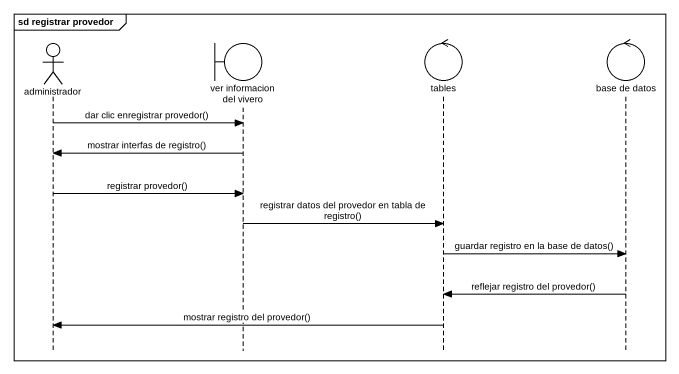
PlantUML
@startuml
mainframe sd registrar provedor
hide footbox
actor administrador
boundary "ver informacion del vivero" as ver_informacion_del_vivero
control tables
control "base de datos" as base_de_datos

administrador -> ver_informacion_del_vivero : dar clic enregistrar provedor()
ver_informacion_del_vivero -> administrador : mostrar interfas de registro()
administrador -> ver_informacion_del_vivero : registrar provedor()
ver_informacion_del_vivero -> tables : registrar datos del provedor en tabla de registro()
tables -> base_de_datos : guardar registro en la base de datos()
base_de_datos -> tables : reflejar registro del provedor()
tables -> administrador : mostrar registro del provedor()
@enduml
